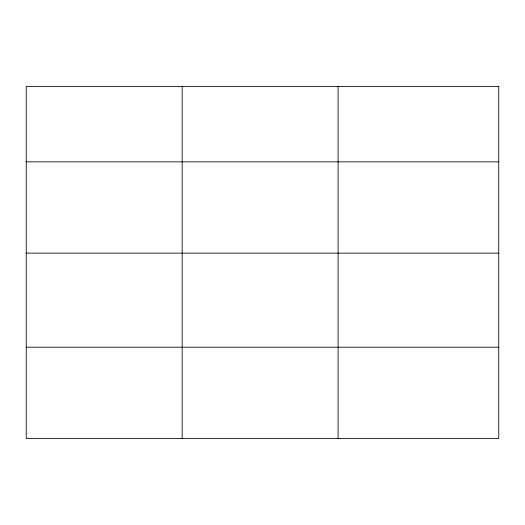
<?xml version="1.0" encoding="UTF-8"?>
<svg xmlns="http://www.w3.org/2000/svg" width="525" height="525" viewBox="0 0 525 525"><rect width="100%" height="100%" fill="white"/><g stroke="black" fill="none" stroke-linecap="round" stroke-linejoin="round"><path stroke-width="0.79" d="M26.25 161.844L498.75 161.844M26.25 253.142L498.75 253.142M26.25 347.209L498.75 347.209M338.1 86.5L338.1 438.5M182.175 86.5L182.175 438.5M498.75 86.5L26.25 86.5L26.25 438.5L498.75 438.5L498.75 86.5"/></g></svg>
